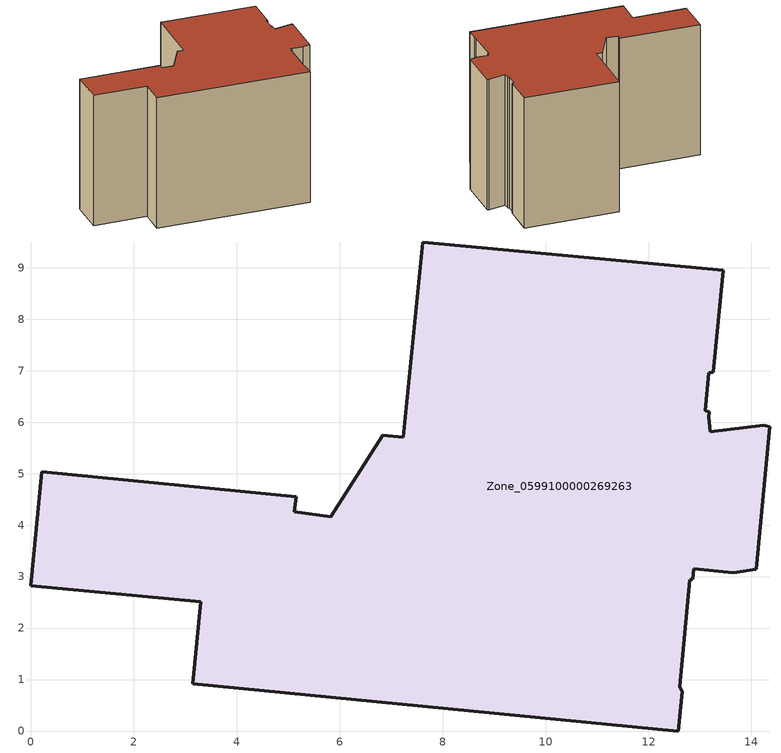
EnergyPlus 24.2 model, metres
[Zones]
Zone_0599100000269263
 floor ground (C_G): 13.17,6.96 13.1,6.22 13.18,6.21 13.17,6.09 13.2,5.81 14.24,5.94 14.35,5.91 14.09,3.15 13.64,3.07 12.88,3.15 12.86,2.95 12.8,2.94 12.61,0.86 12.65,0.77 12.58,0 3.15,0.92 3.3,2.51 0,2.82 0.21,5.04 5.15,4.55 5.12,4.26 5.82,4.16 6.84,5.75 7.23,5.71 7.61,9.5 13.45,8.95 13.26,6.97 z0
 wall outside (C_F): 5.15,4.55 0.21,5.04 0,2.82 3.3,2.51 3.15,0.92 12.58,0 12.65,0.77 12.61,0.86 12.8,2.94 12.86,2.95 12.88,3.15 13.64,3.07 14.09,3.15 14.35,5.91 14.24,5.94 13.2,5.81 13.17,6.09 13.18,6.21 13.1,6.22 13.17,6.96 13.26,6.97 13.45,8.95 7.61,9.5 7.23,5.71 6.84,5.75 5.82,4.16 5.12,4.26 5.15,4.55 z0:8.45
 roof outside (C_R): 12.65,0.77 12.61,0.86 12.8,2.94 12.86,2.95 12.88,3.15 13.64,3.07 14.09,3.15 14.35,5.91 14.24,5.94 13.2,5.81 13.17,6.09 13.18,6.21 13.1,6.22 13.17,6.96 13.26,6.97 13.45,8.95 7.61,9.5 7.23,5.71 6.84,5.75 5.82,4.16 5.12,4.26 5.15,4.55 0.21,5.04 0,2.82 3.3,2.51 3.15,0.92 12.58,0 z8.45
[BUILDING]
Pand.0599100000269263: North Axis=0; Terrain=City; Loads Convergence Tolerance Value=0.04; Temperature Convergence Tolerance Value=0.4; Solar Distribution=FullExterior; Maximum Number of Warmup Days=25; Minimum Number of Warmup Days=1
[Site:Location]
Rotterdam.The.Hague.AP_ZH_NLD Design_Conditions: Latitude=51.96; Longitude=4.45; Time Zone=1; Elevation=-4.5
[SITE:GROUNDTEMPERATURE:BUILDINGSURFACE]
18, 18, 18, 18, 18, 18, 18, 18, 18, 18, 18, 18
[MATERIAL] Thermal Absorptance=0.9; Solar Absorptance=0.7; Visible Absorptance=0.7
Name | Roughness | Thickness | Conductivity | Density | Specific Heat
G.TI.1975-1991 | MediumSmooth | 0.15 | 0.288461 | 540 | 1210
F.TI.1975-1991 | Rough | 0.3 | 0.230769 | 1920 | 840
R.TI.1975-1991 | MediumRough | 0.2 | 0.153846 | 1500 | 1000
[CONSTRUCTION]
C_G: G.TI.1975-1991
C_F: F.TI.1975-1991
C_R: R.TI.1975-1991
[ZONE]
Zone_0599100000269263: Type=1; Multiplier=1; Ceiling Height=Autocalculate; Volume=Autocalculate; Floor Area=autocalculate; Part of Total Floor Area=Yes
[ZONEINFILTRATION:DESIGNFLOWRATE]
Infil_Zone_0599100000269263: Zone or ZoneList or Space or SpaceList=Zone_0599100000269263; Schedule=AlwaysOn; Design Flow Rate Calculation Method=Flow/Area; Flow Rate per Floor Area=0.003; Constant Term Coefficient=1; Temperature Term Coefficient=0; Velocity Term Coefficient=0; Velocity Squared Term Coefficient=0
[HVACTEMPLATE:ZONE:IDEALLOADSAIRSYSTEM]
Zone_0599100000269263: Maximum Heating Supply Air Temperature=50; Minimum Cooling Supply Air Temperature=13; Maximum Heating Supply Air Humidity Ratio=0.0156; Minimum Cooling Supply Air Humidity Ratio=0.0077; Heating Limit=NoLimit; Cooling Limit=NoLimit; Dehumidification Control Type=ConstantSensibleHeatRatio; Cooling Sensible Heat Ratio=0.7; Dehumidification Setpoint=60; Humidification Control Type=None; Humidification Setpoint=30; Outdoor Air Method=None; Outdoor Air Flow Rate per Person=0.00944; Outdoor Air Flow Rate per Zone Floor Area=0; Outdoor Air Flow Rate per Zone=0; Demand Controlled Ventilation Type=None; Outdoor Air Economizer Type=NoEconomizer; Heat Recovery Type=None; Sensible Heat Recovery Effectiveness=0.7; Latent Heat Recovery Effectiveness=0.65
[ZONECONTROL:THERMOSTAT]
ThermostatControl_Zone_0599100000269263: Zone or ZoneList=Zone_0599100000269263; Control Type Schedule=DualSetpointControlType; Control 1=Thermostat_Zone_0599100000269263; Temperature Difference Between Cutout And Setpoint=0
[THERMOSTATSETPOINT:DUALSETPOINT]
Thermostat_Zone_0599100000269263: Heating Setpoint Temperature Schedule=HeatingSetpoint_Zone_0599100000269263; Cooling Setpoint Temperature Schedule=CoolingSetpoint_Zone_0599100000269263
[SCHEDULE:COMPACT]
HeatingSetpoint_Zone_0599100000269263: Through: 12/31, For: AllDays, Until: 24:00, 21
CoolingSetpoint_Zone_0599100000269263: Through: 12/31, For: AllDays, Until: 24:00, 24
DualSetpointControlType: Through: 12/31, For: AllDays, Until: 24:00, 4
AlwaysOn: Through: 12/31, For: AllDays, Until: 24:00, 1
